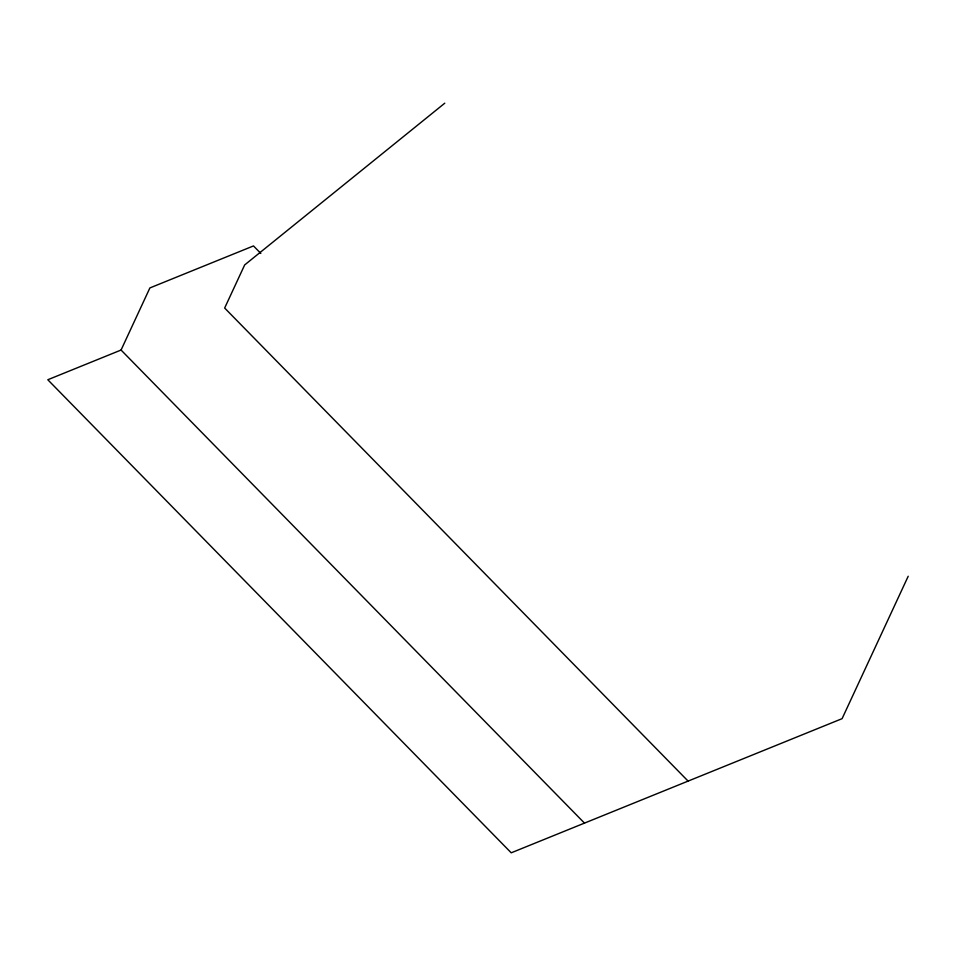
<?xml version="1.0" encoding="UTF-8"?>
<svg xmlns="http://www.w3.org/2000/svg" width="956" height="956" viewBox="0 0 956 956"><rect width="100%" height="100%" fill="white"/><g stroke="black" fill="none" stroke-linecap="round" stroke-linejoin="round"><path stroke-width="1.43" d="M908.2 576.253L842.093 718.661L511.221 852.812L47.8 379.747L121.065 350.039L149.889 287.935L253.483 245.931L260.809 253.4M444.779 103.188L244.664 264.943L224.66 308.035L688.093 781.1M121.065 350.039L584.486 823.116"/></g></svg>
